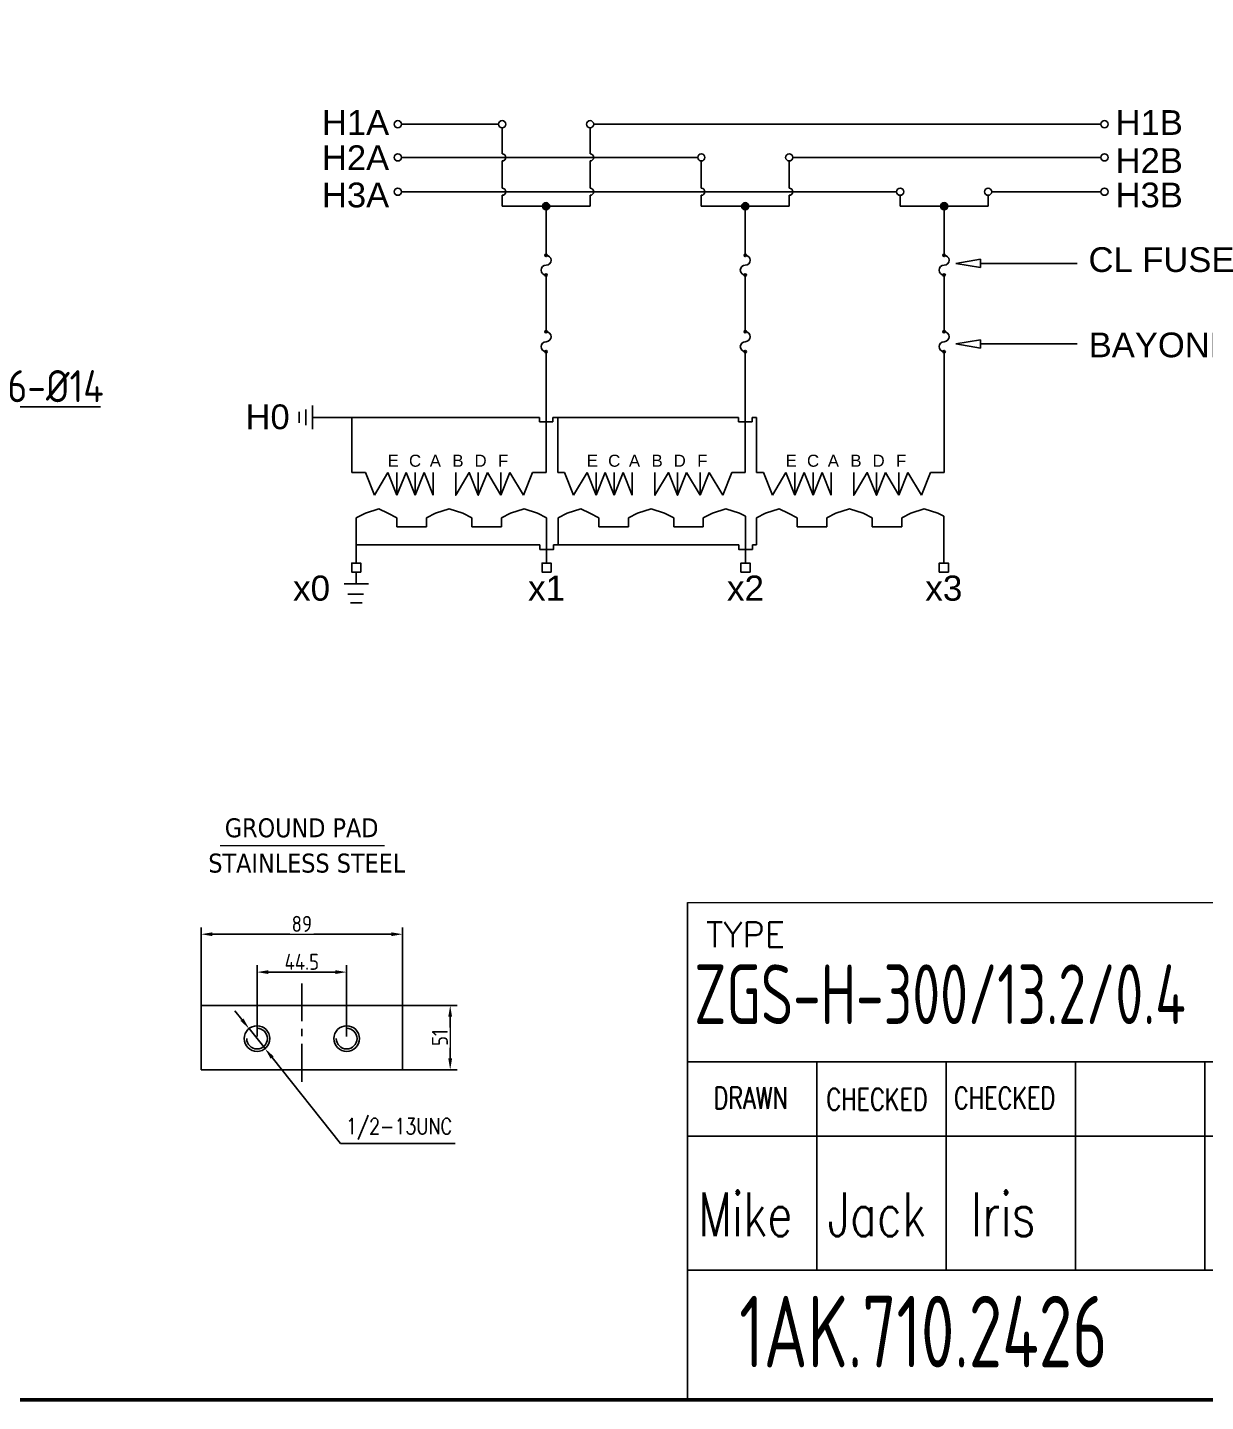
# Model space of a CAD drawing. Header units: millimetres. Extents: x 104637 to 116395, y -154925 to -148478.
# Drawn here: x 109788 to 112359, y -154690 to -151691 of the extents above; entities that cross this region are included whole.
import ezdxf
from ezdxf.enums import TextEntityAlignment as Align

# ---------------------------------------------------------------- set-up
doc = ezdxf.new("R2010")
doc.units = ezdxf.units.MM
doc.header["$LTSCALE"] = 13
doc.linetypes.add('CENTER', pattern=[50.8, 31.75, -6.35, 6.35, -6.35])
doc.linetypes.add('CENTERX2', pattern=[101.6, 63.5, -12.7, 12.7, -12.7])
doc.layers.get('0').update_dxf_attribs({"color": 1, "linetype": 'CENTER'})
doc.layers.add('1', color=4, linetype='Continuous')
doc.layers.add('2', color=3, linetype='Continuous')
doc.layers.add('标注、文本', color=3, linetype='Continuous', lineweight=25)
doc.layers.add('铁心', color=3, linetype='Continuous', lineweight=0)
doc.styles.add('Note Text (ANSI)', font='arial.ttf')
doc.styles.add('ROMANS', font='romans.shx', dxfattribs={"bigfont": 'whgtxt.shx'})
doc.styles.get("Standard").update_dxf_attribs({"font": 'gbenor.shx', "bigfont": 'gbcbig.shx'})
doc.styles.add('Tahoma$001', font='tahoma.ttf', dxfattribs={"height": 2.159784})
doc.dimstyles.new('1-15', dxfattribs={"dimscale": 20, "dimtxt": 3.5, "dimasz": 2, "dimexe": 1.5, "dimexo": 0.5, "dimgap": 0.5, "dimtad": 1, "dimtoh": 1, "dimdec": 1, "dimdsep": 46, "dimtxsty": 'Standard', "dimcen": 2.5, "dimclrd": 3, "dimclre": 3, "dimclrt": 3, "dimadec": 0, "dimazin": 2, "dimtfac": 1, "dimtdec": 1, "dimtmove": 0, "dimatfit": 2, "dimfxl": 1, "dimarcsym": 0})
doc.dimstyles.new('ISO-25', dxfattribs={"dimtxt": 2.5, "dimasz": 2.5, "dimexe": 1.25, "dimexo": 0.625, "dimtad": 1, "dimtxsty": 'Standard', "dimcen": 2.5, "dimadec": 0, "dimazin": 0, "dimtfac": 1, "dimtmove": 0, "dimatfit": 3, "dimfxl": 1, "dimarcsym": 0})
doc.dimstyles.new('丁晓菲', dxfattribs={"dimscale": 10, "dimtxt": 3.5, "dimasz": 2.5, "dimexe": 1.5, "dimexo": 0, "dimgap": 0.5, "dimtad": 1, "dimtoh": 1, "dimtxsty": 'Standard', "dimcen": 2.5, "dimclrd": 3, "dimclre": 3, "dimclrt": 2, "dimadec": 0, "dimazin": 0, "dimtfac": 1, "dimtmove": 0, "dimatfit": 2, "dimfxl": 1.5, "dimarcsym": 0})

# ---------------------------------------------------------------- blocks, each defined once
blk = doc.blocks.new('*D24')
at = {"layer": 'Defpoints', "color": 0, "lineweight": 30, "transparency": 16777216}
for p in [(110606.4, -153825.3), (110606.4, -153966.1), (110710.2, -153966.1)]:
    blk.add_point(p, dxfattribs=at)
at = {"layer": '标注、文本', "color": 3, "lineweight": -2, "transparency": 16777216}
for p, q in [((110606.4, -153825.3), (110725.2, -153825.3)), ((110710.2, -153850.3), (110710.2, -153941.1)), ((110606.4, -153966.1), (110725.2, -153966.1))]:
    blk.add_line(p, q, dxfattribs=at)
at = {"layer": '标注、文本', "color": 3, "lineweight": 30, "transparency": 16777216}
for points in [[(110706, -153850.3), (110714.3, -153850.3), (110710.2, -153825.3)], [(110706, -153941.1), (110714.3, -153941.1), (110710.2, -153966.1)]]:
    blk.add_solid(points, dxfattribs=at)
at = {"layer": '标注、文本', "color": 2, "transparency": 16777216, "insert": (110687.7, -153895.7), "char_height": 35, "attachment_point": 5, "rotation": 90, "bg_fill": 3, "box_fill_scale": 1.1, "bg_fill_color": 256, "bg_fill_true_color": 13158600, "bg_fill_transparency": 0}
blk.add_mtext('51', dxfattribs=at)
blk = doc.blocks.new('*D27')
at = {"layer": 'Defpoints', "color": 0, "lineweight": 30, "transparency": 16777216}
for p in [(110271.2, -153876.1), (110306.1, -153919.8)]:
    blk.add_point(p, dxfattribs=at)
at = {"layer": '标注、文本', "color": 3, "lineweight": -2, "transparency": 16777216}
for p, q in [((110255.7, -153856.5), (110240.1, -153837)), ((110271.2, -153876.1), (110306.1, -153919.8)), ((110321.6, -153939.3), (110471, -154126.7)), ((110471, -154126.7), (110721.3, -154126.7))]:
    blk.add_line(p, q, dxfattribs=at)
at = {"layer": '标注、文本', "color": 3, "lineweight": 30, "transparency": 16777216}
for points in [[(110258.9, -153853.9), (110252.4, -153859.1), (110271.2, -153876.1)], [(110324.9, -153936.7), (110318.4, -153941.9), (110306.1, -153919.8)]]:
    blk.add_solid(points, dxfattribs=at)
at = {"layer": '标注、文本', "color": 2, "transparency": 16777216, "insert": (110598.6, -154095.1), "char_height": 35, "attachment_point": 5, "bg_fill": 3, "box_fill_scale": 1.1, "bg_fill_color": 256, "bg_fill_true_color": 13158600, "bg_fill_transparency": 0}
blk.add_mtext('{\\Fromans,gbcbig|c134;\\W0.8;1/2-13UNC}', dxfattribs=at)
blk = doc.blocks.new('*D25')
at = {"layer": 'Defpoints', "color": 0, "lineweight": 30, "transparency": 16777216}
for p in [(110484.2, -153752.8), (110288.6, -153893.5), (110484.2, -153893.5)]:
    blk.add_point(p, dxfattribs=at)
at = {"layer": '标注、文本', "color": 3, "lineweight": -2, "transparency": 16777216}
for p, q in [((110288.6, -153893.5), (110288.6, -153737.8)), ((110484.2, -153893.5), (110484.2, -153737.8)), ((110313.6, -153752.8), (110459.2, -153752.8))]:
    blk.add_line(p, q, dxfattribs=at)
at = {"layer": '标注、文本', "color": 3, "lineweight": 30, "transparency": 16777216}
for points in [[(110313.6, -153748.6), (110313.6, -153756.9), (110288.6, -153752.8)], [(110459.2, -153748.6), (110459.2, -153756.9), (110484.2, -153752.8)]]:
    blk.add_solid(points, dxfattribs=at)
at = {"layer": '标注、文本', "color": 2, "transparency": 16777216, "insert": (110386.4, -153730.3), "char_height": 35, "attachment_point": 5, "bg_fill": 3, "box_fill_scale": 1.1, "bg_fill_color": 256, "bg_fill_true_color": 13158600, "bg_fill_transparency": 0}
blk.add_mtext('44.5', dxfattribs=at)
blk = doc.blocks.new('*D26')
at = {"layer": 'Defpoints', "color": 0, "lineweight": 30, "transparency": 16777216}
for p in [(110606.4, -153670), (110166.4, -153825.3), (110606.4, -153825.3)]:
    blk.add_point(p, dxfattribs=at)
at = {"layer": '标注、文本', "color": 3, "lineweight": -2, "transparency": 16777216}
for p, q in [((110166.4, -153825.3), (110166.4, -153655)), ((110606.4, -153825.3), (110606.4, -153655)), ((110191.4, -153670), (110581.4, -153670))]:
    blk.add_line(p, q, dxfattribs=at)
at = {"layer": '标注、文本', "color": 3, "lineweight": 30, "transparency": 16777216}
for points in [[(110191.4, -153665.8), (110191.4, -153674.2), (110166.4, -153670)], [(110581.4, -153665.8), (110581.4, -153674.2), (110606.4, -153670)]]:
    blk.add_solid(points, dxfattribs=at)
at = {"layer": '标注、文本', "color": 2, "transparency": 16777216, "insert": (110386.4, -153647.5), "char_height": 35, "attachment_point": 5, "bg_fill": 3, "box_fill_scale": 1.1, "bg_fill_color": 256, "bg_fill_true_color": 13158600, "bg_fill_transparency": 0}
blk.add_mtext('89', dxfattribs=at)
blk = doc.blocks.new('*D28')
at = {"layer": 'Defpoints', "color": 0, "lineweight": 30}
for p in [(109637.6, -152407.6), (109662.8, -152434.7)]:
    blk.add_point(p, dxfattribs=at)
at = {"layer": '标注、文本', "color": 3, "lineweight": -2}
for p, q in [((109610.3, -152378.3), (109583.1, -152349.1)), ((109637.6, -152407.6), (109662.8, -152434.7)), ((109690, -152463.9), (109741.1, -152518.7)), ((109741.1, -152518.7), (109947.1, -152518.7))]:
    blk.add_line(p, q, dxfattribs=at)
at = {"layer": '标注、文本', "color": 3, "lineweight": 30}
for points in [[(109615.2, -152373.8), (109605.4, -152382.9), (109637.6, -152407.6)], [(109694.9, -152459.4), (109685.2, -152468.5), (109662.8, -152434.7)]]:
    blk.add_solid(points, dxfattribs=at)
at = {"layer": '标注、文本', "color": 3, "insert": (109849.1, -152473.7), "char_height": 70, "attachment_point": 5}
blk.add_mtext('6-%%C14', dxfattribs=at)
blk = doc.blocks.new('*D89')
at = {"layer": '1', "color": 3, "lineweight": -2}
for p, q in [((107931.1, -150500.7), (107931.1, -150616.7)), ((107957.1, -150500.7), (107957.1, -150616.7)), ((107893.6, -150594.2), (107856.1, -150594.2)), ((107931.1, -150594.2), (107957.1, -150594.2)), ((107994.6, -150594.2), (108099.9, -150594.2))]:
    blk.add_line(p, q, dxfattribs=at)
at = {"layer": '1', "color": 3, "lineweight": 30}
for points in [[(107893.6, -150588), (107893.6, -150600.5), (107931.1, -150594.2)], [(107994.6, -150588), (107994.6, -150600.5), (107957.1, -150594.2)]]:
    blk.add_solid(points, dxfattribs=at)
at = {"layer": '2', "color": 0, "linetype": 'Continuous', "lineweight": -2}
for p, q in [((116221.5, -153403.1), (116221.5, -153394.5)), ((116224, -153395.7), (116358.9, -153395.7)), ((116361.4, -153403.1), (116361.4, -153394.5))]:
    blk.add_line(p, q, dxfattribs=at)
at = {"layer": '2', "color": 0, "linetype": 'Continuous', "lineweight": 30}
for points in [[(116224, -153395.3), (116224, -153396.1), (116221.5, -153395.7)], [(116358.9, -153395.3), (116358.9, -153396.1), (116361.4, -153395.7)]]:
    blk.add_solid(points, dxfattribs=at)
at = {"layer": 'Defpoints', "color": 0, "lineweight": 30}
for p in [(107931.1, -150500.7), (107957.1, -150500.7), (107957.1, -150594.2)]:
    blk.add_point(p, dxfattribs=at)
at = {"layer": 'Defpoints', "color": 0, "linetype": 'Continuous', "lineweight": 30}
for p in [(116221.5, -153403.7), (116361.4, -153395.7), (116361.4, -153403.7)]:
    blk.add_point(p, dxfattribs=at)
at = {"layer": '1', "color": 2, "insert": (108066.7, -150560.5), "char_height": 52.5, "attachment_point": 5}
blk.add_mtext('26', dxfattribs=at)
at = {"layer": '2', "color": 0, "linetype": 'Continuous', "insert": (116291.5, -153393.8), "char_height": 2.5, "attachment_point": 5}
blk.add_mtext('140', dxfattribs=at)
blk = doc.blocks.new('*D90')
at = {"layer": '1', "color": 3, "lineweight": -2}
for p, q in [((107871, -150363.1), (107871, -150325.6)), ((107808.2, -150400.6), (107893.5, -150400.6)), ((107871, -150400.6), (107871, -150467)), ((107912.2, -150467), (107848.5, -150467)), ((107871, -150504.5), (107871, -150542)), ((107871, -150542), (107810.6, -150542))]:
    blk.add_line(p, q, dxfattribs=at)
at = {"layer": '1', "color": 3, "lineweight": 30}
for points in [[(107864.8, -150363.1), (107877.3, -150363.1), (107871, -150400.6)], [(107864.8, -150504.5), (107877.3, -150504.5), (107871, -150467)]]:
    blk.add_solid(points, dxfattribs=at)
at = {"layer": '2', "color": 0, "linetype": 'Continuous', "lineweight": -2}
for p, q in [((116216.5, -153400.7), (116216.5, -153388.7)), ((116219, -153390), (116364, -153390)), ((116366.5, -153400.7), (116366.5, -153388.7))]:
    blk.add_line(p, q, dxfattribs=at)
at = {"layer": '2', "color": 0, "linetype": 'Continuous', "lineweight": 30}
for points in [[(116219, -153389.6), (116219, -153390.4), (116216.5, -153390)], [(116364, -153389.6), (116364, -153390.4), (116366.5, -153390)]]:
    blk.add_solid(points, dxfattribs=at)
at = {"layer": 'Defpoints', "color": 0, "lineweight": 30}
for p in [(107808.2, -150400.6), (107871, -150467), (107912.2, -150467)]:
    blk.add_point(p, dxfattribs=at)
at = {"layer": 'Defpoints', "color": 0, "linetype": 'Continuous', "lineweight": 30}
for p in [(116366.5, -153390), (116216.5, -153401.3), (116366.5, -153401.3)]:
    blk.add_point(p, dxfattribs=at)
at = {"layer": '1', "color": 2, "insert": (107837, -150508.2), "char_height": 52.5, "attachment_point": 5}
blk.add_mtext('66', dxfattribs=at)
at = {"layer": '2', "color": 0, "linetype": 'Continuous', "insert": (116291.5, -153388.1), "char_height": 2.5, "attachment_point": 5}
blk.add_mtext('150', dxfattribs=at)
blk = doc.blocks.new('*D91')
at = {"layer": '1', "color": 3, "lineweight": -2}
for p, q in [((107931.1, -150500.7), (107931.1, -150616.7)), ((107957.1, -150500.7), (107957.1, -150616.7)), ((107893.6, -150594.2), (107856.1, -150594.2)), ((107931.1, -150594.2), (107957.1, -150594.2)), ((107994.6, -150594.2), (108099.9, -150594.2))]:
    blk.add_line(p, q, dxfattribs=at)
at = {"layer": '1', "color": 3}
for points in [[(107893.6, -150588), (107893.6, -150600.5), (107931.1, -150594.2)], [(107994.6, -150588), (107994.6, -150600.5), (107957.1, -150594.2)]]:
    blk.add_solid(points, dxfattribs=at)
at = {"layer": '2', "color": 0, "linetype": 'Continuous', "lineweight": -2}
for p, q in [((116218.3, -153406.3), (116207.7, -153406.3)), ((116209, -153568.8), (116209, -153408.8)), ((116218.3, -153571.3), (116207.7, -153571.3))]:
    blk.add_line(p, q, dxfattribs=at)
at = {"layer": '2', "color": 0, "linetype": 'Continuous', "lineweight": 30}
for points in [[(116208.5, -153408.8), (116209.4, -153408.8), (116209, -153406.3)], [(116208.5, -153568.8), (116209.4, -153568.8), (116209, -153571.3)]]:
    blk.add_solid(points, dxfattribs=at)
at = {"layer": 'Defpoints', "color": 0}
for p in [(107931.1, -150500.7), (107957.1, -150500.7), (107957.1, -150594.2)]:
    blk.add_point(p, dxfattribs=at)
at = {"layer": 'Defpoints', "color": 0, "linetype": 'Continuous', "lineweight": 30}
for p in [(116209, -153406.3), (116218.9, -153406.3), (116218.9, -153571.3)]:
    blk.add_point(p, dxfattribs=at)
at = {"layer": '1', "color": 2, "insert": (108066.7, -150560.5), "char_height": 52.5, "attachment_point": 5}
blk.add_mtext('26', dxfattribs=at)
at = {"layer": '2', "color": 0, "linetype": 'Continuous', "insert": (116207.1, -153488.8), "char_height": 2.5, "attachment_point": 5, "rotation": 90}
blk.add_mtext('165', dxfattribs=at)
blk = doc.blocks.new('*D92')
at = {"layer": '1', "color": 3, "lineweight": -2}
for p, q in [((107836.1, -150332.7), (107836.1, -150616.7)), ((107741.1, -150504.2), (107741.1, -150616.7)), ((107778.6, -150594.2), (107798.6, -150594.2))]:
    blk.add_line(p, q, dxfattribs=at)
at = {"layer": '1', "color": 3}
for points in [[(107778.6, -150588), (107778.6, -150600.5), (107741.1, -150594.2)], [(107798.6, -150588), (107798.6, -150600.5), (107836.1, -150594.2)]]:
    blk.add_solid(points, dxfattribs=at)
at = {"layer": '2', "color": 0, "linetype": 'Continuous', "lineweight": -2}
for p, q in [((116215.8, -153401.3), (116199.4, -153401.3)), ((116200.7, -153403.8), (116200.7, -153573.8)), ((116215.8, -153576.3), (116199.4, -153576.3))]:
    blk.add_line(p, q, dxfattribs=at)
at = {"layer": '2', "color": 0, "linetype": 'Continuous', "lineweight": 30}
for points in [[(116200.2, -153403.8), (116201.1, -153403.8), (116200.7, -153401.3)], [(116200.2, -153573.8), (116201.1, -153573.8), (116200.7, -153576.3)]]:
    blk.add_solid(points, dxfattribs=at)
at = {"layer": 'Defpoints', "color": 0}
for p in [(107836.1, -150332.7), (107741.1, -150504.2), (107836.1, -150594.2)]:
    blk.add_point(p, dxfattribs=at)
at = {"layer": 'Defpoints', "color": 0, "linetype": 'Continuous', "lineweight": 30}
for p in [(116216.5, -153401.3), (116200.7, -153576.3), (116216.5, -153576.3)]:
    blk.add_point(p, dxfattribs=at)
at = {"layer": '1', "color": 2, "insert": (107788.6, -150560.5), "char_height": 52.5, "attachment_point": 5}
blk.add_mtext('95', dxfattribs=at)
at = {"layer": '2', "color": 0, "linetype": 'Continuous', "insert": (116198.8, -153488.8), "char_height": 2.5, "attachment_point": 5, "rotation": 90}
blk.add_mtext('175', dxfattribs=at)
blk = doc.blocks.new('*D93')
at = {"layer": '1', "color": 3, "lineweight": -2}
for p, q in [((107931.1, -150180.7), (107931.1, -150616.7)), ((107836.1, -150332.7), (107836.1, -150616.7)), ((107873.6, -150594.2), (107893.6, -150594.2))]:
    blk.add_line(p, q, dxfattribs=at)
at = {"layer": '1', "color": 3}
for points in [[(107873.6, -150588), (107873.6, -150600.5), (107836.1, -150594.2)], [(107893.6, -150588), (107893.6, -150600.5), (107931.1, -150594.2)]]:
    blk.add_solid(points, dxfattribs=at)
at = {"layer": 'Defpoints', "color": 0}
for p in [(107931.1, -150180.7), (107836.1, -150332.7), (107931.1, -150594.2)]:
    blk.add_point(p, dxfattribs=at)
at = {"layer": 'Defpoints', "color": 0, "lineweight": 30}
for p in [(116359.9, -153407.9), (116363, -153404.7)]:
    blk.add_point(p, dxfattribs=at)
at = {"layer": '标注、文本', "color": 3, "lineweight": -2}
for p, q in [((116358.6, -153409.4), (116357.2, -153410.9)), ((116359.9, -153407.9), (116363, -153404.7)), ((116364.4, -153403.2), (116375.5, -153391.4)), ((116375.5, -153391.4), (116384.4, -153391.4))]:
    blk.add_line(p, q, dxfattribs=at)
at = {"layer": '标注、文本', "color": 3, "lineweight": 30}
for points in [[(116358.3, -153409.2), (116358.8, -153409.6), (116359.9, -153407.9)], [(116364.1, -153403), (116364.6, -153403.4), (116363, -153404.7)]]:
    blk.add_solid(points, dxfattribs=at)
at = {"layer": '1', "color": 2, "insert": (107883.6, -150560.5), "char_height": 52.5, "attachment_point": 5}
blk.add_mtext('95', dxfattribs=at)
at = {"layer": '标注、文本', "color": 3, "insert": (116380.4, -153389.2), "char_height": 2.4, "attachment_point": 5}
blk.add_mtext('4-∅4.5', dxfattribs=at)

msp = doc.modelspace()

# ---------------------------------------------------------------- hatches: boundary and pattern name
at = {"linetype": 'ByBlock', "lineweight": 30}
for points in [[(110911.706, -152080.836, 1), (110927.345, -152080.836, 1)], [(111361.97, -152080.836, 1), (111346.331, -152080.836, 1)], [(111795.959, -152080.836, 1), (111780.32, -152080.836, 1)]]:
    msp.add_hatch(color=7, dxfattribs=at).paths.add_polyline_path(points)
at = {"layer": '标注、文本'}
h = msp.add_hatch(color=256, dxfattribs=at)
h.dxf.hatch_style = 1
h.paths.add_polyline_path([(110922.147, -152188.008, 1), (110916.905, -152188.008, 1)])
h = msp.add_hatch(color=256, dxfattribs=at)
h.dxf.hatch_style = 1
h.paths.add_polyline_path([(111356.772, -152188.008, 1), (111351.53, -152188.008, 1)])
h = msp.add_hatch(color=256, dxfattribs=at)
h.dxf.hatch_style = 1
h.paths.add_polyline_path([(111790.76, -152188.008, 1), (111785.519, -152188.008, 1)])
h = msp.add_hatch(color=256, dxfattribs=at)
h.dxf.hatch_style = 1
h.paths.add_polyline_path([(110922.147, -152231.208, 1), (110916.905, -152231.208, 1)])
h = msp.add_hatch(color=256, dxfattribs=at)
h.dxf.hatch_style = 1
h.paths.add_polyline_path([(111356.772, -152231.208, 1), (111351.53, -152231.208, 1)])
h = msp.add_hatch(color=256, dxfattribs=at)
h.dxf.hatch_style = 1
h.paths.add_polyline_path([(111790.76, -152231.208, 1), (111785.519, -152231.208, 1)])
h = msp.add_hatch(color=256, dxfattribs=at)
h.dxf.hatch_style = 1
h.paths.add_polyline_path([(110922.147, -152354.944, 1), (110916.905, -152354.944, 1)])
h = msp.add_hatch(color=256, dxfattribs=at)
h.dxf.hatch_style = 1
h.paths.add_polyline_path([(111356.772, -152354.944, 1), (111351.53, -152354.944, 1)])
h = msp.add_hatch(color=256, dxfattribs=at)
h.dxf.hatch_style = 1
h.paths.add_polyline_path([(111790.76, -152354.944, 1), (111785.519, -152354.944, 1)])
h = msp.add_hatch(color=256, dxfattribs=at)
h.dxf.hatch_style = 1
h.paths.add_polyline_path([(110922.147, -152398.144, 1), (110916.905, -152398.144, 1)])
h = msp.add_hatch(color=256, dxfattribs=at)
h.dxf.hatch_style = 1
h.paths.add_polyline_path([(111356.772, -152398.144, 1), (111351.53, -152398.144, 1)])
h = msp.add_hatch(color=256, dxfattribs=at)
h.dxf.hatch_style = 1
h.paths.add_polyline_path([(111790.76, -152398.144, 1), (111785.519, -152398.144, 1)])

# ---------------------------------------------------------------- linework, layer by layer
at = {"layer": '1', "color": 1, "linetype": 'CENTERX2', "lineweight": -3, "ltscale": 0.1}
msp.add_line((110386.435, -153991.921), (110386.435, -153773.008), dxfattribs=at)
at = {"layer": '1'}
for p, q in [((110166.435, -153825.311), (110606.435, -153825.311)), ((110606.435, -153825.311), (110606.435, -153966.111)), ((110606.435, -153966.111), (110166.435, -153966.111))]:
    msp.add_line(p, q, dxfattribs=at)
at = {"layer": '1', "const_width": 7.598}
msp.add_lwpolyline([(106148.809, -154686.312), (114484.451, -154686.312), (114484.451, -148695.07), (106148.809, -148695.07), (106148.809, -154686.312)], dxfattribs=at)
at = {"layer": '1'}
for centre in [(110288.645, -153897.911), (110484.225, -153897.911)]:
    msp.add_circle(centre, 27.94, dxfattribs=at)
at = {"layer": '2', "linetype": 'Continuous'}
for p, q in [((110603.697, -151901.911), (110815.756, -151901.911)), ((111023.296, -151901.911), (112014.892, -151901.911)), ((112014.892, -151901.911), (112130.318, -151901.911)), ((112130.318, -151901.911), (112014.892, -151901.911)), ((110603.697, -151974.293), (110774.423, -151974.293)), ((110774.423, -151974.293), (111250.381, -151974.293)), ((111457.921, -151974.293), (112014.892, -151974.293)), ((112014.892, -151974.293), (112130.318, -151974.293)), ((112130.318, -151974.293), (112014.892, -151974.293)), ((110603.697, -152049.275), (110774.423, -152049.275)), ((110774.423, -152049.275), (111684.369, -152049.275)), ((111891.91, -152049.275), (112014.892, -152049.275)), ((112014.892, -152049.275), (112130.318, -152049.275)), ((112130.318, -152049.275), (112014.892, -152049.275)), ((110904.731, -152541.78), (110904.731, -152551.643)), ((110934.321, -152551.643), (110934.321, -152541.78)), ((110944.821, -152662.458), (110944.821, -152541.78)), ((111339.356, -152541.78), (111339.356, -152551.643)), ((111368.946, -152551.643), (111368.946, -152541.78)), ((111378.809, -152662.458), (111378.809, -152541.78)), ((110904.731, -152551.643), (110934.321, -152551.643)), ((111339.356, -152551.643), (111368.946, -152551.643)), ((110524.991, -152662.458), (110495.401, -152662.458)), ((110544.718, -152711.775), (110524.991, -152662.458)), ((110574.308, -152662.458), (110544.718, -152711.775)), ((110594.035, -152711.775), (110574.308, -152662.458)), ((110613.761, -152662.458), (110594.035, -152711.775)), ((110594.035, -152711.775), (110594.035, -152662.458)), ((110633.488, -152711.775), (110613.761, -152662.458)), ((110633.488, -152662.458), (110633.488, -152711.775)), ((110653.215, -152662.458), (110633.488, -152711.775)), ((110672.942, -152711.775), (110653.215, -152662.458)), ((110672.942, -152662.458), (110672.942, -152711.775)), ((110820.892, -152711.775), (110791.302, -152662.458)), ((110840.619, -152662.458), (110820.892, -152711.775)), ((110820.892, -152711.775), (110820.892, -152662.458)), ((110870.209, -152711.775), (110840.619, -152662.458)), ((110889.936, -152662.458), (110870.209, -152711.775)), ((110919.526, -152662.458), (110889.936, -152662.458)), ((110959.616, -152662.458), (110944.821, -152662.458)), ((110979.343, -152711.775), (110959.616, -152662.458)), ((111008.933, -152662.458), (110979.343, -152711.775)), ((111028.66, -152711.775), (111008.933, -152662.458)), ((111048.386, -152662.458), (111028.66, -152711.775)), ((111028.66, -152711.775), (111028.66, -152662.458)), ((111068.113, -152711.775), (111048.386, -152662.458)), ((111068.113, -152662.458), (111068.113, -152711.775)), ((111087.84, -152662.458), (111068.113, -152711.775)), ((111107.567, -152711.775), (111087.84, -152662.458)), ((111107.567, -152662.458), (111107.567, -152711.775)), ((111255.517, -152711.775), (111225.927, -152662.458)), ((111275.244, -152662.458), (111255.517, -152711.775)), ((111255.517, -152711.775), (111255.517, -152662.458)), ((111304.834, -152711.775), (111275.244, -152662.458)), ((111324.561, -152662.458), (111304.834, -152711.775)), ((111354.151, -152662.458), (111324.561, -152662.458)), ((111393.604, -152662.458), (111378.809, -152662.458)), ((111413.331, -152711.775), (111393.604, -152662.458)), ((111442.921, -152662.458), (111413.331, -152711.775)), ((111462.648, -152711.775), (111442.921, -152662.458)), ((111482.375, -152662.458), (111462.648, -152711.775)), ((111462.648, -152711.775), (111462.648, -152662.458)), ((111502.101, -152711.775), (111482.375, -152662.458)), ((111502.101, -152662.458), (111502.101, -152711.775)), ((111521.828, -152662.458), (111502.101, -152711.775)), ((111541.555, -152711.775), (111521.828, -152662.458)), ((111541.555, -152662.458), (111541.555, -152711.775)), ((111689.506, -152711.775), (111659.915, -152662.458)), ((111709.232, -152662.458), (111689.506, -152711.775)), ((111689.506, -152711.775), (111689.506, -152662.458)), ((111738.822, -152711.775), (111709.232, -152662.458)), ((111758.549, -152662.458), (111738.822, -152711.775)), ((111788.139, -152662.458), (111758.549, -152662.458))]:
    msp.add_line(p, q, dxfattribs=at)
at = {"layer": '2'}
for p, q in [((110919.526, -152162.601), (110919.526, -152188.008)), ((111354.151, -152162.601), (111354.151, -152188.008)), ((111788.139, -152162.601), (111788.139, -152188.008)), ((110919.526, -152250.153), (110919.526, -152354.944)), ((111354.151, -152250.153), (111354.151, -152354.944)), ((111788.139, -152250.153), (111788.139, -152354.944)), ((110904.731, -152541.78), (110409.617, -152541.78)), ((110934.321, -152541.78), (111339.356, -152541.78)), ((111368.946, -152541.78), (111378.809, -152541.78)), ((111228.341, -153600.942), (111228.341, -154686.312)), ((111228.341, -153948.261), (114484.451, -153948.261)), ((111510.537, -153948.261), (111510.537, -154403.415)), ((111792.733, -153948.261), (111792.733, -154403.415)), ((112074.929, -153948.261), (112074.929, -154403.415)), ((112357.126, -153948.261), (112357.126, -154403.415)), ((111228.341, -154111.066), (112639.322, -154111.066)), ((111228.341, -154403.415), (112639.322, -154403.415)), ((111228.341, -154685.612), (111228.341, -154403.415))]:
    msp.add_line(p, q, dxfattribs=at)
at = {"layer": '2', "color": 3}
for p, q in [((111867.441, -152205.559), (112078.445, -152205.559)), ((111867.441, -152381.495), (112078.445, -152381.495))]:
    msp.add_line(p, q, dxfattribs=at)
at = {"layer": '2', "linetype": 'Continuous'}
for points in [[(110823.575, -151966.473), (110823.575, -151909.731)], [(110823.575, -152041.455), (110823.575, -151982.112)], [(111258.2, -152041.455), (111258.2, -151982.112)], [(110823.575, -152080.836), (110823.575, -152057.095)], [(111258.2, -152080.836), (111258.2, -152057.095)], [(111692.188, -152080.836), (111692.188, -152057.095)], [(110919.526, -152190.628), (110919.526, -152088.655)], [(111354.151, -152190.628), (111354.151, -152080.836)], [(111788.139, -152190.628), (111788.139, -152080.836)], [(110919.526, -152250.153), (110919.526, -152228.587)], [(111354.151, -152250.153), (111354.151, -152228.587)], [(111788.139, -152250.153), (111788.139, -152228.587)], [(110919.526, -152533.067), (110919.526, -152398.144)], [(111354.151, -152533.067), (111354.151, -152398.144)], [(111788.139, -152533.067), (111788.139, -152398.144)], [(110919.526, -152662.458), (110919.526, -152464.085)], [(111354.151, -152662.458), (111354.151, -152464.085)], [(111788.139, -152662.458), (111788.139, -152464.085)], [(110495.401, -152541.78), (110495.401, -152662.458)], [(110919.526, -152662.458), (110919.526, -152573.688), (110919.526, -152662.458)], [(110722.258, -152662.458), (110722.258, -152711.775), (110751.849, -152662.458), (110771.575, -152711.775), (110771.575, -152662.458)], [(110791.302, -152662.458), (110771.575, -152711.775)], [(111156.884, -152662.458), (111156.884, -152711.775), (111186.474, -152662.458), (111206.2, -152711.775), (111206.2, -152662.458)], [(111225.927, -152662.458), (111206.2, -152711.775)], [(111590.872, -152662.458), (111590.872, -152711.775), (111620.462, -152662.458), (111640.189, -152711.775), (111640.189, -152662.458)], [(111659.915, -152662.458), (111640.189, -152711.775)], [(110594.035, -152761.092), (110574.308, -152751.228), (110554.581, -152741.365), (110524.991, -152751.228), (110505.264, -152761.092)], [(110757.328, -152761.092), (110737.602, -152751.228), (110708.011, -152741.365), (110678.421, -152751.228), (110658.695, -152761.092)], [(110920.622, -152761.092), (110900.895, -152751.228), (110871.305, -152741.365), (110841.715, -152751.228), (110821.988, -152761.092)], [(111034.599, -152761.092), (111014.872, -152751.228), (110995.145, -152741.365), (110965.555, -152751.228), (110945.828, -152761.092)], [(111197.892, -152761.092), (111178.165, -152751.228), (111148.575, -152741.365), (111118.985, -152751.228), (111099.258, -152761.092)], [(111354.61, -152757.804), (111341.459, -152751.228), (111311.869, -152741.365), (111282.279, -152751.228), (111262.552, -152761.092)], [(111354.61, -152859.725), (111354.61, -152757.804)], [(111467.58, -152761.092), (111447.853, -152751.228), (111428.126, -152741.365), (111398.536, -152751.228), (111378.809, -152761.092)], [(111630.873, -152761.092), (111611.147, -152751.228), (111581.556, -152741.365), (111551.966, -152751.228), (111532.24, -152761.092)], [(111787.502, -152757.76), (111774.44, -152751.228), (111744.85, -152741.365), (111715.26, -152751.228), (111695.533, -152761.092)], [(111787.502, -152859.725), (111787.502, -152757.76)], [(110505.264, -152761.092), (110505.264, -152859.725)], [(110594.035, -152780.818), (110594.035, -152761.092)], [(110658.695, -152780.818), (110594.035, -152780.818)], [(110658.695, -152761.092), (110658.695, -152780.818)], [(110757.328, -152780.818), (110757.328, -152761.092)], [(110821.988, -152780.818), (110757.328, -152780.818)], [(110821.988, -152761.092), (110821.988, -152780.818)], [(110920.622, -152859.725), (110920.622, -152761.092)], [(110945.828, -152820.272), (110945.828, -152761.092)], [(111034.599, -152780.818), (111034.599, -152761.092)], [(111099.258, -152780.818), (111034.599, -152780.818)], [(111099.258, -152761.092), (111099.258, -152780.818)], [(111197.892, -152780.818), (111197.892, -152761.092)], [(111262.552, -152780.818), (111197.892, -152780.818)], [(111262.552, -152761.092), (111262.552, -152780.818)], [(111378.809, -152820.272), (111378.809, -152761.092)], [(111467.58, -152780.818), (111467.58, -152761.092)], [(111532.24, -152780.818), (111467.58, -152780.818)], [(111532.24, -152761.092), (111532.24, -152780.818)], [(111630.873, -152780.818), (111630.873, -152761.092)], [(111695.533, -152780.818), (111630.873, -152780.818)], [(111695.533, -152761.092), (111695.533, -152780.818)], [(110906.102, -152820.272), (110505.264, -152820.272)], [(110906.102, -152820.272), (110906.102, -152830.135), (110915.965, -152830.135), (110935.692, -152830.135), (110935.692, -152820.272)], [(111340.09, -152820.272), (110935.692, -152820.272)], [(111340.09, -152820.272), (111340.09, -152830.135), (111349.954, -152830.135), (111369.68, -152830.135), (111369.68, -152820.272)], [(111378.809, -152820.272), (111369.68, -152820.272)], [(110515.128, -152869.589), (110515.128, -152859.725), (110505.264, -152859.725), (110495.401, -152859.725), (110495.401, -152869.589), (110495.401, -152879.452), (110505.264, -152879.452), (110515.128, -152879.452), (110515.128, -152869.589)], [(110930.485, -152869.589), (110930.485, -152859.725), (110920.622, -152859.725), (110910.758, -152859.725), (110910.758, -152869.589), (110910.758, -152879.452), (110920.622, -152879.452), (110930.485, -152879.452), (110930.485, -152869.589)], [(111364.473, -152869.603), (111364.473, -152859.739), (111354.61, -152859.739), (111344.747, -152859.739), (111344.747, -152869.603), (111344.747, -152879.466), (111354.61, -152879.466), (111364.473, -152879.466), (111364.473, -152869.603)], [(111797.366, -152869.589), (111797.366, -152859.725), (111787.502, -152859.725), (111777.639, -152859.725), (111777.639, -152869.589), (111777.639, -152879.452), (111787.502, -152879.452), (111797.366, -152879.452), (111797.366, -152869.589)]]:
    msp.add_lwpolyline(points, dxfattribs=at)
at = {"layer": '2'}
for centre, start, end in [((110919.526, -152198.808), 270, 90), ((111354.151, -152198.808), 270, 90), ((111788.139, -152198.808), 270, 90), ((110919.526, -152220.408), 90, 270), ((111354.151, -152220.408), 90, 270), ((111788.139, -152220.408), 90, 270), ((110919.526, -152365.744), 270, 90), ((111354.151, -152365.744), 270, 90), ((111788.139, -152365.744), 270, 90), ((110919.526, -152387.344), 90, 270), ((111354.151, -152387.344), 90, 270), ((111788.139, -152387.344), 90, 270)]:
    msp.add_arc(centre, 10.8, start, end, dxfattribs=at)
at = {"layer": '标注、文本'}
for p, q in [((111015.477, -151966.473), (111015.477, -151909.731)), ((111015.477, -152041.455), (111015.477, -151982.112)), ((111450.102, -152041.455), (111450.102, -151982.112)), ((111015.477, -152080.836), (111015.477, -152057.095)), ((111450.102, -152080.836), (111450.102, -152057.095)), ((111884.09, -152080.836), (111884.09, -152057.095)), ((110823.575, -152080.836), (110911.706, -152080.836)), ((110927.345, -152080.836), (111015.477, -152080.836)), ((111258.2, -152080.836), (111450.102, -152080.836)), ((111692.188, -152080.836), (111884.09, -152080.836)), ((111813.441, -152205.559), (111867.441, -152196.559)), ((111867.441, -152214.559), (111813.441, -152205.559)), ((111867.441, -152196.559), (111867.441, -152214.559)), ((111813.441, -152381.495), (111867.441, -152372.495)), ((111867.441, -152390.495), (111813.441, -152381.495)), ((111867.441, -152372.495), (111867.441, -152390.495)), ((110409.617, -152567.783), (110409.617, -152515.777)), ((110380.227, -152554.052), (110380.227, -152529.508)), ((110394.792, -152558.621), (110394.792, -152524.939)), ((110505.264, -152879.452), (110505.264, -152905.5)), ((110531.651, -152905.5), (110478.878, -152905.5)), ((110520.987, -152927.393), (110486.808, -152927.393)), ((110517.979, -152946.388), (110492.276, -152946.388))]:
    msp.add_line(p, q, dxfattribs=at)
for centre, radius in [((110595.877, -151901.911), 7.82), ((110823.575, -151901.911), 7.82), ((111015.477, -151901.911), 7.82), ((112138.137, -151901.911), 7.82), ((110595.877, -151974.293), 7.82), ((111258.2, -151974.293), 7.82), ((111450.102, -151974.293), 7.82), ((112138.137, -151974.293), 7.82), ((110595.877, -152049.275), 7.82), ((111692.188, -152049.275), 7.82), ((111884.09, -152049.275), 7.82), ((112138.137, -152049.275), 7.82), ((110919.526, -152080.836), 7.82), ((111354.151, -152080.836), 7.82), ((111788.139, -152080.836), 7.82), ((110919.526, -152188.008), 2.621), ((111354.151, -152188.008), 2.621), ((111788.139, -152188.008), 2.621), ((110919.526, -152231.208), 2.621), ((111354.151, -152231.208), 2.621), ((111788.139, -152231.208), 2.621), ((111788.139, -152231.208), 2.621), ((110919.526, -152354.944), 2.621), ((111354.151, -152354.944), 2.621), ((111788.139, -152354.944), 2.621), ((110919.526, -152398.144), 2.621), ((111354.151, -152398.144), 2.621), ((111788.139, -152398.144), 2.621)]:
    msp.add_circle(centre, radius, dxfattribs=at)
for centre in [(110823.575, -151974.293), (111015.477, -151974.293), (110823.575, -152049.275), (111015.477, -152049.275), (111258.2, -152049.275), (111450.102, -152049.275)]:
    msp.add_arc(centre, 7.82, 270, 90, dxfattribs=at)
at = {"layer": '铁心'}
for p, q in [((110207.995, -153476.321), (110566.7, -153476.321)), ((111228.341, -153600.942), (114484.451, -153600.942))]:
    msp.add_line(p, q, dxfattribs=at)

# ---------------------------------------------------------------- texts
at = {"layer": '1', "color": 4, "width": 0.8}
for s, height, p in [('ZGS-H-300/13.2/0.4', 130.2444, (111242.743, -153866.189)), ('1AK.710.2426', 156.29328, (111341.07, -154615.653))]:
    msp.add_text(s, height=height, dxfattribs=at).set_placement(p)
at = {"layer": '2', "style": 'Note Text (ANSI)'}
for s, p in [('H1A', (110576.997, -151925.167)), ('H2A', (110576.997, -152001.94)), ('H3A', (110576.997, -152083.28))]:
    msp.add_text(s, height=54, dxfattribs=at).set_placement(p, align=Align.RIGHT)
at = {"layer": '2', "linetype": 'Continuous', "style": 'Note Text (ANSI)'}
for s, p in [('H1B', (112309.044, -151925.167)), ('H2B', (112309.044, -152008.187)), ('H3B', (112309.044, -152083.28)), ('CL FUSE', (112421.716, -152224.387)), ('BAYONET FUSE', (112686.302, -152410.57))]:
    msp.add_text(s, height=54, dxfattribs=at).set_placement(p, align=Align.RIGHT)
at = {"layer": '2', "style": 'Note Text (ANSI)'}
msp.add_text('H0', height=54, dxfattribs=at).set_placement((110311.678, -152540.53), align=Align.MIDDLE)
for s, height, p in [('E', 26.302, (110585.786, -152636.156)), ('C', 26.302, (110633.488, -152636.401)), ('A', 26.302, (110677.784, -152636.401)), ('B', 26.302, (110727.175, -152636.401)), ('D', 26.302, (110776.492, -152636.401)), ('F', 26.302, (110825.809, -152636.401)), ('E', 26.302, (111020.411, -152636.156)), ('C', 26.302, (111068.113, -152636.401)), ('A', 26.302, (111112.409, -152636.401)), ('B', 26.302, (111161.8, -152636.401)), ('D', 26.302, (111211.117, -152636.401)), ('F', 26.302, (111260.434, -152636.401)), ('E', 26.302, (111454.399, -152636.156)), ('C', 26.302, (111502.101, -152636.401)), ('A', 26.302, (111546.397, -152636.401)), ('B', 26.302, (111595.789, -152636.401)), ('D', 26.302, (111645.105, -152636.401)), ('F', 26.302, (111694.422, -152636.401)), ('x0', 54.7965, (110407.67, -152914.522)), ('x1', 54.7965, (110920.622, -152914.522)), ('x2', 54.7965, (111354.61, -152914.522)), ('x3', 54.7965, (111787.502, -152914.522))]:
    msp.add_text(s, height=height, dxfattribs=at).set_placement(p, align=Align.MIDDLE_CENTER)
at = {"layer": '2', "style": 'ROMANS'}
msp.add_text('TYPE', height=54.2685, dxfattribs=at).set_placement((111268.967, -153697.995))
at = {"layer": '2', "style": 'ROMANS', "width": 0.75}
for s, height, p in [('DRAWN', 47.7563, (111284.901, -154051.407)), ('CHECKED', 47.7563, (111531.296, -154054.434)), ('CHECKED', 47.7563, (111809.639, -154051.407)), ('Mike', 95.5126, (111251.509, -154329.378)), ('lris', 95.5126, (111846.438, -154329.378)), ('Jack', 95.5126, (111533.705, -154329.378))]:
    msp.add_text(s, height=height, dxfattribs=at).set_placement(p)
at = {"layer": '铁心', "style": 'Tahoma$001'}
for s, p in [('GROUND PAD  ', (110218.181, -153458.411)), ('STAINLESS STEEL ', (110182.291, -153535.431))]:
    msp.add_text(s, height=41.32206, dxfattribs=at).set_placement(p)

# ---------------------------------------------------------------- dimensions: what is measured, and where the dimension line sits
at = {"layer": '2', "linetype": 'Continuous'}
for base, p1, p2, picture, middle in [((116366.495, -153389.982), (116216.473, -153401.312), (116366.495, -153401.312), '*D90', (116291.484, -153388.107)), ((116361.44, -153395.722), (116221.472, -153403.728), (116361.44, -153403.728), '*D89', (116291.456, -153393.847))]:
    dim = msp.add_linear_dim(base=base, p1=p1, p2=p2, dimstyle='ISO-25', override={"dimdec": 0}, dxfattribs=at)
    dim.commit()
    dim.dimension.update_dxf_attribs({"geometry": picture, "text_midpoint": middle})
for base, p1, p2, picture, middle in [((116200.652, -153576.328), (116216.473, -153401.312), (116216.473, -153576.328), '*D92', (116198.777, -153488.82)), ((116208.963, -153406.311), (116218.889, -153571.329), (116218.889, -153406.311), '*D91', (116207.088, -153488.82))]:
    dim = msp.add_linear_dim(base=base, p1=p1, p2=p2, angle=90, dimstyle='ISO-25', override={"dimdec": 0}, dxfattribs=at)
    dim.commit()
    dim.dimension.update_dxf_attribs({"geometry": picture, "text_midpoint": middle})
at = {"layer": '标注、文本'}
dim = msp.add_diameter_dim_2p(p1=(116359.924, -153407.948), p2=(116363.011, -153404.674), text='4-<>', dimstyle='1-15', override={"dimtxt": 0.12, "dimasz": 0.1, "dimgap": 0.05}, dxfattribs=at)
dim.commit()
dim.dimension.update_dxf_attribs({"geometry": '*D93', "text_midpoint": (116380.443, -153391.427), "dimtype": 163})
dim = msp.add_diameter_dim_2p(p1=(109637.584, -152407.606), p2=(109662.774, -152434.653), text='6-%%C14', dimstyle='1-15', dxfattribs=at)
dim.commit()
dim.dimension.update_dxf_attribs({"geometry": '*D28', "text_midpoint": (109849.067, -152518.725), "dimtype": 163})

# ---------------------------------------------------------------- next in the draw order: dimensions: what is measured, and where the dimension line sits
dim = msp.add_linear_dim(base=(110710.157, -153966.111), p1=(110606.435, -153825.311), p2=(110606.435, -153966.111), angle=90, text='51', dimstyle='丁晓菲', override={"dimtfill": 1, "dimarcsym": 1}, dxfattribs=at)
dim.commit()
dim.dimension.update_dxf_attribs({"geometry": '*D24', "text_midpoint": (110687.657, -153895.711)})

# ---------------------------------------------------------------- next in the draw order: dimensions: what is measured, and where the dimension line sits
dim = msp.add_diameter_dim_2p(p1=(110271.233, -153876.06), p2=(110306.058, -153919.761), text='{\\Fromans,gbcbig|c134;\\W0.8;1/2-13UNC}', dimstyle='丁晓菲', override={"dimtfill": 1, "dimarcsym": 1}, dxfattribs=at)
dim.commit()
dim.dimension.update_dxf_attribs({"geometry": '*D27', "text_midpoint": (110598.648, -154126.718), "dimtype": 163})

# ---------------------------------------------------------------- next in the draw order: linework, layer by layer
for centre in [(110288.645, -153897.911), (110484.225, -153897.911)]:
    msp.add_arc(centre, 22.607, 180, 90, dxfattribs=at)

# ---------------------------------------------------------------- next in the draw order: dimensions: what is measured, and where the dimension line sits
dim = msp.add_linear_dim(base=(110484.225, -153752.769), p1=(110288.645, -153893.511), p2=(110484.225, -153893.511), text='44.5', dimstyle='丁晓菲', override={"dimtfill": 1, "dimarcsym": 1}, dxfattribs=at)
dim.commit()
dim.dimension.update_dxf_attribs({"geometry": '*D25', "text_midpoint": (110386.435, -153730.269)})

# ---------------------------------------------------------------- next in the draw order: dimensions: what is measured, and where the dimension line sits
dim = msp.add_linear_dim(base=(110606.435, -153669.986), p1=(110166.435, -153825.311), p2=(110606.435, -153825.311), text='89', dimstyle='丁晓菲', override={"dimtfill": 1, "dimarcsym": 1}, dxfattribs=at)
dim.commit()
dim.dimension.update_dxf_attribs({"geometry": '*D26', "text_midpoint": (110386.435, -153647.486)})

# ---------------------------------------------------------------- next in the draw order: linework, layer by layer
at = {"layer": '1'}
msp.add_line((110166.435, -153825.311), (110166.435, -153966.111), dxfattribs=at)

doc.saveas('drawing.dxf')
